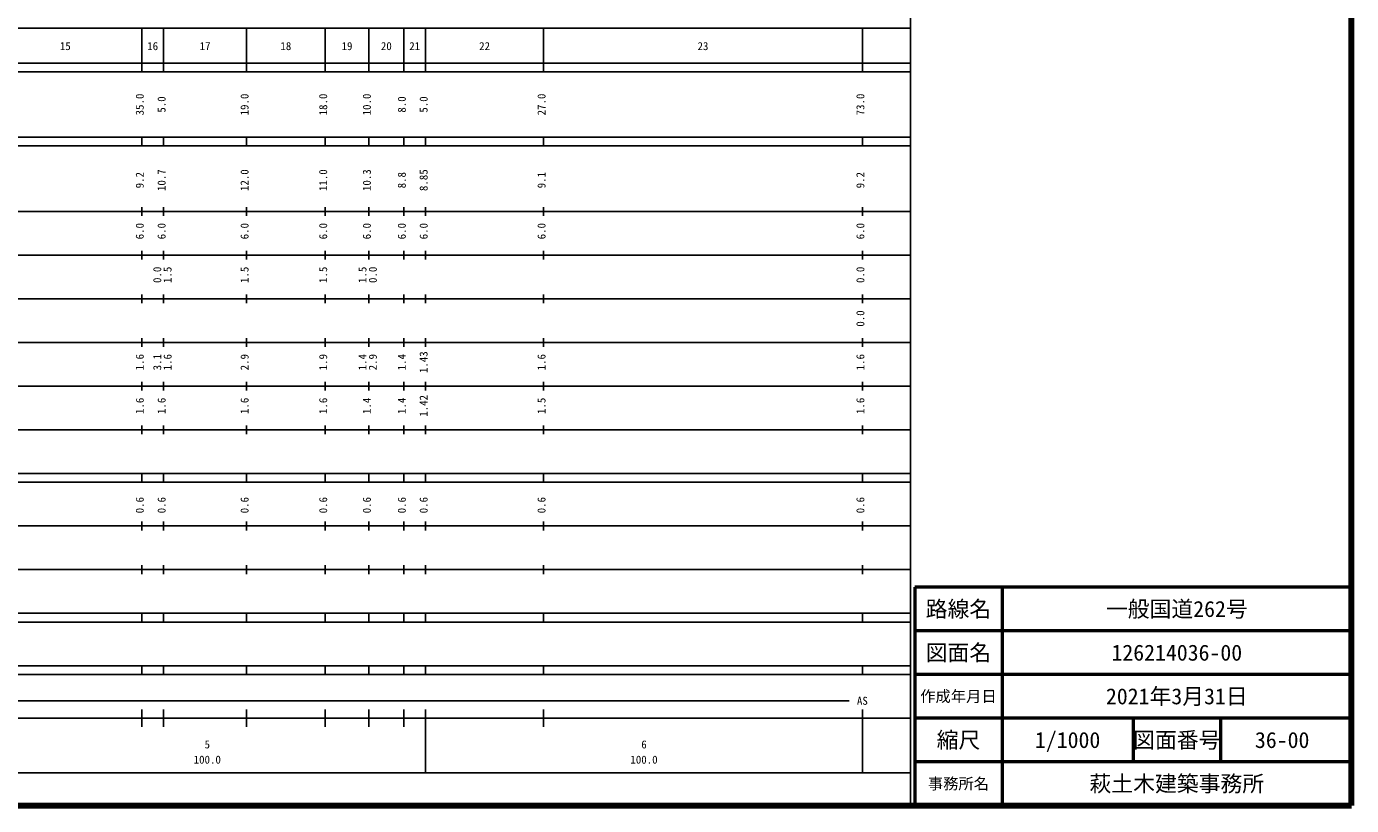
# Model space of a CAD drawing. Units: millimetres on the paper, enlarged 1000 times. Extents: x 40000 to 680000, y 20000 to 380000.
# Drawn here: x 376607 to 680000, y 20000 to 198357 of the extents above; entities that cross this region are included whole.
import ezdxf
from ezdxf.enums import TextEntityAlignment as Align

# ---------------------------------------------------------------- set-up
doc = ezdxf.new("R2010")
doc.units = ezdxf.units.MM
doc.header["$LTSCALE"] = 1000
for name, color, linetype, lineweight in [('M-TTL', 7, 'Continuous', 13), ('M-TTL-BAND', 7, 'Continuous', 25), ('M-TTL-FRAM', 7, 'Continuous', 13), ('M-TTL-LINE', 7, 'Continuous', 13), ('M-TTL-TXT', 7, 'Continuous', 13)]:
    doc.layers.add(name, color=color, linetype=linetype, lineweight=lineweight)
doc.styles.add('ＭＳ ゴシック', font='')
doc.styles.get('ＭＳ ゴシック').set_extended_font_data('MS Gothic')

msp = doc.modelspace()

# ---------------------------------------------------------------- linework, layer by layer
at = {"layer": 'M-TTL', "color": 2, "lineweight": 140}
for p, q in [((680000, 20000), (680000, 380000)), ((40000, 20000), (680000, 20000))]:
    msp.add_line(p, q, dxfattribs=at)
at = {"layer": 'M-TTL-BAND'}
for p, q in [((579000, 20000), (579000, 370000)), ((68000, 198000), (579000, 198000)), ((403000, 188000), (403000, 198000)), ((408000, 188000), (408000, 198000)), ((427000, 188000), (427000, 198000)), ((445000, 188000), (445000, 198000)), ((455000, 188000), (455000, 198000)), ((463000, 188000), (463000, 198000)), ((468000, 188000), (468000, 198000)), ((495000, 188000), (495000, 198000)), ((568000, 188000), (568000, 198000)), ((40000, 190000), (579000, 190000)), ((40000, 188000), (579000, 188000)), ((40000, 173000), (579000, 173000)), ((403000, 171000), (403000, 173000)), ((408000, 171000), (408000, 173000)), ((427000, 171000), (427000, 173000)), ((445000, 171000), (445000, 173000)), ((455000, 171000), (455000, 173000)), ((463000, 171000), (463000, 173000)), ((468000, 171000), (468000, 173000)), ((495000, 171000), (495000, 173000)), ((568000, 171000), (568000, 173000)), ((40000, 171000), (579000, 171000)), ((40000, 156000), (579000, 156000)), ((403000, 155000), (403000, 157000)), ((408000, 155000), (408000, 157000)), ((427000, 155000), (427000, 157000)), ((445000, 155000), (445000, 157000)), ((455000, 155000), (455000, 157000)), ((463000, 155000), (463000, 157000)), ((468000, 155000), (468000, 157000)), ((495000, 155000), (495000, 157000)), ((568000, 155000), (568000, 157000)), ((46000, 146000), (579000, 146000)), ((403000, 145000), (403000, 147000)), ((408000, 145000), (408000, 147000)), ((427000, 145000), (427000, 147000)), ((445000, 145000), (445000, 147000)), ((455000, 145000), (455000, 147000)), ((463000, 145000), (463000, 147000)), ((468000, 145000), (468000, 147000)), ((495000, 145000), (495000, 147000)), ((568000, 145000), (568000, 147000)), ((403000, 135000), (403000, 137000)), ((408000, 135000), (408000, 137000)), ((427000, 135000), (427000, 137000)), ((445000, 135000), (445000, 137000)), ((455000, 135000), (455000, 137000)), ((463000, 135000), (463000, 137000)), ((468000, 135000), (468000, 137000)), ((495000, 135000), (495000, 137000)), ((568000, 135000), (568000, 137000)), ((52000, 136000), (579000, 136000)), ((46000, 126000), (579000, 126000)), ((403000, 125000), (403000, 127000)), ((408000, 125000), (408000, 127000)), ((427000, 125000), (427000, 127000)), ((445000, 125000), (445000, 127000)), ((455000, 125000), (455000, 127000)), ((463000, 125000), (463000, 127000)), ((468000, 125000), (468000, 127000)), ((495000, 125000), (495000, 127000)), ((568000, 125000), (568000, 127000)), ((52000, 116000), (579000, 116000)), ((403000, 115000), (403000, 117000)), ((408000, 115000), (408000, 117000)), ((427000, 115000), (427000, 117000)), ((445000, 115000), (445000, 117000)), ((455000, 115000), (455000, 117000)), ((463000, 115000), (463000, 117000)), ((468000, 115000), (468000, 117000)), ((495000, 115000), (495000, 117000)), ((568000, 115000), (568000, 117000)), ((403000, 105000), (403000, 107000)), ((408000, 105000), (408000, 107000)), ((427000, 105000), (427000, 107000)), ((445000, 105000), (445000, 107000)), ((455000, 105000), (455000, 107000)), ((463000, 105000), (463000, 107000)), ((468000, 105000), (468000, 107000)), ((495000, 105000), (495000, 107000)), ((568000, 105000), (568000, 107000)), ((46000, 106000), (579000, 106000)), ((40000, 96000), (579000, 96000)), ((403000, 94000), (403000, 96000)), ((408000, 94000), (408000, 96000)), ((427000, 94000), (427000, 96000)), ((445000, 94000), (445000, 96000)), ((455000, 94000), (455000, 96000)), ((463000, 94000), (463000, 96000)), ((468000, 94000), (468000, 96000)), ((495000, 94000), (495000, 96000)), ((568000, 94000), (568000, 96000)), ((40000, 94000), (579000, 94000)), ((403000, 83000), (403000, 85000)), ((408000, 83000), (408000, 85000)), ((427000, 83000), (427000, 85000)), ((445000, 83000), (445000, 85000)), ((455000, 83000), (455000, 85000)), ((463000, 83000), (463000, 85000)), ((468000, 83000), (468000, 85000)), ((495000, 83000), (495000, 85000)), ((568000, 83000), (568000, 85000)), ((49000, 84000), (579000, 84000)), ((40000, 74000), (579000, 74000)), ((403000, 73000), (403000, 75000)), ((408000, 73000), (408000, 75000)), ((427000, 73000), (427000, 75000)), ((445000, 73000), (445000, 75000)), ((455000, 73000), (455000, 75000)), ((463000, 73000), (463000, 75000)), ((468000, 73000), (468000, 75000)), ((495000, 73000), (495000, 75000)), ((568000, 73000), (568000, 75000)), ((40000, 64000), (579000, 64000)), ((403000, 62000), (403000, 64000)), ((408000, 62000), (408000, 64000)), ((427000, 62000), (427000, 64000)), ((445000, 62000), (445000, 64000)), ((455000, 62000), (455000, 64000)), ((463000, 62000), (463000, 64000)), ((468000, 62000), (468000, 64000)), ((495000, 62000), (495000, 64000)), ((568000, 62000), (568000, 64000)), ((40000, 62000), (579000, 62000)), ((40000, 52000), (579000, 52000)), ((403000, 50000), (403000, 52000)), ((408000, 50000), (408000, 52000)), ((427000, 50000), (427000, 52000)), ((445000, 50000), (445000, 52000)), ((455000, 50000), (455000, 52000)), ((463000, 50000), (463000, 52000)), ((468000, 50000), (468000, 52000)), ((495000, 50000), (495000, 52000)), ((568000, 50000), (568000, 52000)), ((40000, 50000), (579000, 50000)), ((121500, 44000), (565000, 44000)), ((40000, 40000), (579000, 40000)), ((403000, 38000), (403000, 42000)), ((408000, 38000), (408000, 42000)), ((427000, 38000), (427000, 42000)), ((445000, 38000), (445000, 42000)), ((455000, 38000), (455000, 42000)), ((463000, 38000), (463000, 42000)), ((468000, 27500), (468000, 42000)), ((495000, 38000), (495000, 42000)), ((568000, 27500), (568000, 42000)), ((68000, 27500), (579000, 27500))]:
    msp.add_line(p, q, dxfattribs=at)
at = {"layer": 'M-TTL-FRAM', "color": 2, "lineweight": 50}
for p, q in [((680000, 70000), (580000, 70000)), ((580000, 70000), (580000, 20000))]:
    msp.add_line(p, q, dxfattribs=at)
at = {"layer": 'M-TTL-LINE', "lineweight": 50}
for p, q in [((600000, 70000), (600000, 20000)), ((680000, 60000), (580000, 60000)), ((680000, 50000), (580000, 50000)), ((680000, 40000), (580000, 40000)), ((630000, 40000), (630000, 30000)), ((650000, 40000), (650000, 30000)), ((680000, 30000), (580000, 30000))]:
    msp.add_line(p, q, dxfattribs=at)

# ---------------------------------------------------------------- texts
at = {"layer": 'M-TTL-BAND', "style": 'ＭＳ ゴシック'}
for s, p in [('15', (385500, 192405)), ('16', (405500, 192405)), ('17', (417500, 192405)), ('18', (436000, 192405)), ('19', (450000, 192405)), ('20', (459000, 192405)), ('21', (465500, 192405)), ('22', (481500, 192405)), ('23', (531500, 192405)), ('AS', (568000, 42500)), ('5', (418000, 32523)), ('6', (518000, 32523)), ('100.0', (418000, 29033)), ('100.0', (518000, 29033))]:
    msp.add_text(s, height=1833, dxfattribs=at).set_placement(p, align=Align.BOTTOM_CENTER)
for s, p in [('35.0', (404000, 180500)), ('5.0', (409000, 180500)), ('19.0', (428000, 180500)), ('18.0', (446000, 180500)), ('10.0', (456000, 180500)), ('8.0', (464000, 180500)), ('5.0', (469000, 180500)), ('27.0', (496000, 180500)), ('73.0', (569000, 180500)), ('9.2', (404000, 163174)), ('10.7', (409000, 163174)), ('12.0', (428000, 163174)), ('11.0', (446000, 163174)), ('10.3', (456000, 163174)), ('8.8', (464000, 163174)), ('8.85', (469000, 163174)), ('9.1', (496000, 163174)), ('9.2', (569000, 163174)), ('6.0', (404000, 151500)), ('6.0', (409000, 151500)), ('6.0', (428000, 151500)), ('6.0', (446000, 151500)), ('6.0', (456000, 151500)), ('6.0', (464000, 151500)), ('6.0', (469000, 151500)), ('6.0', (496000, 151500)), ('6.0', (569000, 151500)), ('0.0', (408000, 141500)), ('1.5', (410370, 141500)), ('1.5', (428000, 141500)), ('1.5', (446000, 141500)), ('1.5', (455000, 141500)), ('0.0', (457370, 141500)), ('0.0', (569000, 141500)), ('0.0', (569000, 131500)), ('1.6', (404000, 121500)), ('3.1', (408000, 121500)), ('1.6', (410370, 121500)), ('2.9', (428000, 121500)), ('1.9', (446000, 121500)), ('1.4', (455000, 121500)), ('2.9', (457370, 121500)), ('1.4', (464000, 121500)), ('1.43', (469000, 121500)), ('1.6', (496000, 121500)), ('1.6', (569000, 121500)), ('1.6', (404000, 111500)), ('1.6', (409000, 111500)), ('1.6', (428000, 111500)), ('1.6', (446000, 111500)), ('1.4', (456000, 111500)), ('1.4', (464000, 111500)), ('1.42', (469000, 111500)), ('1.5', (496000, 111500)), ('1.6', (569000, 111500)), ('0.6', (404000, 88764)), ('0.6', (409000, 88764)), ('0.6', (428000, 88764)), ('0.6', (446000, 88764)), ('0.6', (456000, 88764)), ('0.6', (464000, 88764)), ('0.6', (469000, 88764)), ('0.6', (496000, 88764)), ('0.6', (569000, 88764))]:
    msp.add_text(s, height=1833, rotation=90, dxfattribs=at).set_placement(p, align=Align.BOTTOM_CENTER)
at = {"layer": 'M-TTL-TXT', "style": 'ＭＳ ゴシック'}
for s, height, p in [('路線名', 3666, (590000, 65000)), ('路線名', 3666, (590000, 65000)), ('一般国道262号', 3666, (640000, 65000)), ('図面名', 3666, (590000, 55000)), ('図面名', 3666, (590000, 55000)), ('126214036-00', 3666, (640000, 55000)), ('作成年月日', 2566, (590000, 45000)), ('作成年月日', 2566, (590000, 45000)), ('2021年3月31日', 3666, (640000, 45000)), ('縮尺', 3666, (590000, 35000)), ('縮尺', 3666, (590000, 35000)), ('1/1000', 3666, (615000, 35000)), ('図面番号', 3666, (640000, 35000)), ('図面番号', 3666, (640000, 35000)), ('36-00', 3666, (664125, 35000)), ('萩土木建築事務所', 3666, (640000, 25000)), ('事務所名', 2566, (590000, 25000)), ('事務所名', 2566, (590000, 25000))]:
    msp.add_text(s, height=height, dxfattribs=at).set_placement(p, align=Align.MIDDLE_CENTER)

doc.saveas('drawing.dxf')
